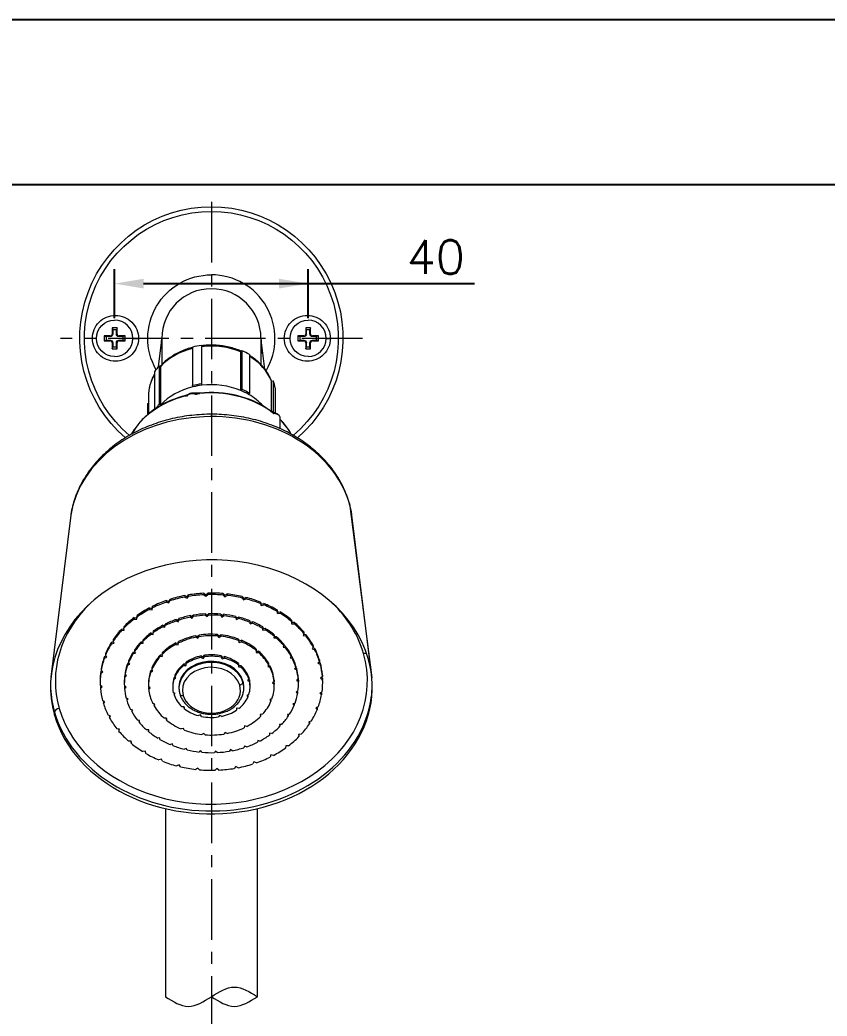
# Model space of a CAD drawing. Header units: millimetres. Extents: x 2029 to 2623, y -1230 to -810.
# Drawn here: x 2168.1 to 2334.9, y -1015.5 to -809.7 of the extents above; entities that cross this region are included whole.
import ezdxf

# ---------------------------------------------------------------- set-up
doc = ezdxf.new("R2010")
doc.units = ezdxf.units.MM
doc.header["$LTSCALE"] = 10
doc.linetypes.add('CENTER', pattern=[2, 1.25, -0.25, 0.25, -0.25])
doc.layers.get('0').update_dxf_attribs({"color": 2})
for name, color, linetype in [('00_COMPONENTS', 7, 'Continuous'), ('5', 2, 'Continuous'), ('CL', 1, 'CENTER'), ('D', 2, 'Continuous')]:
    doc.layers.add(name, color=color, linetype=linetype)
doc.styles.add('GHS', font='romans', dxfattribs={"bigfont": 'ghs'})

msp = doc.modelspace()

# ---------------------------------------------------------------- linework, layer by layer
at = {"color": 4}
msp.add_line((2059.9, -843.65), (2608.9, -843.65), dxfattribs=at)
at = {"lineweight": 5}
for p, q in [((2183.93, -875.47), (2183.08, -875.47)), ((2191.43, -875.47), (2192.61, -875.47)), ((2223.93, -875.47), (2222.74, -875.47)), ((2231.43, -875.47), (2232.27, -875.47)), ((2205.63, -884.9), (2205.71, -885.17)), ((2208.94, -936.67), (2208.94, -936.98)), ((2206.41, -957.41), (2206.11, -957.11))]:
    msp.add_line(p, q, dxfattribs=at)
msp.add_lwpolyline([(2622.9, -1229.65), (2622.9, -809.65), (2028.9, -809.65), (2028.9, -1229.65)], close=True)
msp.add_ellipse((2205.3, -887.28), major_axis=(0.054, -0.497), ratio=0.083188, start_param=3.0123, end_param=3.797698, dxfattribs=at)
for points, knots in [([(2197.41, -875.66), (2197.41, -875.66), (2197.4, -875.68), (2197.39, -875.75), (2197.38, -875.81)], [0, 0, 0, 0, 0.438537, 1, 1, 1, 1]), ([(2217.97, -875.81), (2217.96, -875.75), (2217.95, -875.67), (2217.94, -875.6), (2217.94, -875.58), (2217.93, -875.58)], [0, 0, 0, 0, 0.327212, 0.664909, 1, 1, 1, 1])]:
    msp.add_open_spline(points, degree=3, knots=knots, dxfattribs=at)
at = {"layer": '00_COMPONENTS', "lineweight": 5}
for p, q in [((2186.78, -874.97), (2185.53, -874.97)), ((2185.53, -874.97), (2185.53, -875.97)), ((2185.53, -874.97), (2185.93, -875.1)), ((2186.78, -875.1), (2186.78, -874.97)), ((2188.18, -873.32), (2187.18, -873.32)), ((2187.18, -873.32), (2187.18, -874.57)), ((2187.18, -873.32), (2187.3, -873.73)), ((2187.3, -874.57), (2187.18, -874.57)), ((2188.05, -873.73), (2187.3, -873.73)), ((2187.3, -873.73), (2187.3, -874.57)), ((2188.18, -873.32), (2188.05, -873.73)), ((2188.05, -874.57), (2188.05, -873.73)), ((2188.05, -874.57), (2188.18, -874.57)), ((2188.18, -874.57), (2188.18, -873.32)), ((2189.83, -874.97), (2188.58, -874.97)), ((2188.58, -875.1), (2188.58, -874.97)), ((2189.83, -874.97), (2189.42, -875.1)), ((2189.83, -875.97), (2189.83, -874.97)), ((2225.53, -874.97), (2225.53, -875.97)), ((2226.78, -874.97), (2225.53, -874.97)), ((2225.53, -874.97), (2225.93, -875.1)), ((2226.78, -875.1), (2226.78, -874.97)), ((2227.18, -873.32), (2227.3, -873.73)), ((2228.18, -873.32), (2227.18, -873.32)), ((2227.18, -873.32), (2227.18, -874.57)), ((2227.3, -874.57), (2227.18, -874.57)), ((2227.3, -873.73), (2227.3, -874.57)), ((2228.05, -873.73), (2227.3, -873.73)), ((2228.18, -873.32), (2228.05, -873.73)), ((2228.05, -874.57), (2228.05, -873.73)), ((2228.05, -874.57), (2228.18, -874.57)), ((2228.18, -874.57), (2228.18, -873.32)), ((2229.83, -874.97), (2228.58, -874.97)), ((2228.58, -875.1), (2228.58, -874.97)), ((2229.83, -874.97), (2229.42, -875.1)), ((2229.83, -875.97), (2229.83, -874.97)), ((2185.53, -875.97), (2185.93, -875.85)), ((2185.53, -875.97), (2186.78, -875.97)), ((2185.93, -875.1), (2185.93, -875.85)), ((2186.78, -875.1), (2185.93, -875.1)), ((2185.93, -875.85), (2186.78, -875.85)), ((2186.78, -875.85), (2186.78, -875.97)), ((2187.18, -876.37), (2187.18, -877.62)), ((2187.3, -876.37), (2187.18, -876.37)), ((2187.3, -876.37), (2187.3, -877.22)), ((2188.05, -877.22), (2188.05, -876.37)), ((2188.05, -876.37), (2188.18, -876.37)), ((2188.18, -877.62), (2188.18, -876.37)), ((2189.42, -875.1), (2188.58, -875.1)), ((2188.58, -875.85), (2189.42, -875.85)), ((2188.58, -875.85), (2188.58, -875.97)), ((2188.58, -875.97), (2189.83, -875.97)), ((2189.42, -875.85), (2189.42, -875.1)), ((2189.83, -875.97), (2189.42, -875.85)), ((2197.39, -875.76), (2196.67, -881.38)), ((2197.43, -875.47), (2197.43, -880.87)), ((2205.63, -876.93), (2205.63, -884.9)), ((2205.63, -876.93), (2205.71, -877.2)), ((2217.93, -875.47), (2217.93, -880.85)), ((2218.75, -881.87), (2217.96, -875.75)), ((2225.53, -875.97), (2225.93, -875.85)), ((2225.53, -875.97), (2226.78, -875.97)), ((2225.93, -875.1), (2225.93, -875.85)), ((2226.78, -875.1), (2225.93, -875.1)), ((2225.93, -875.85), (2226.78, -875.85)), ((2226.78, -875.85), (2226.78, -875.97)), ((2227.3, -876.37), (2227.18, -876.37)), ((2227.18, -876.37), (2227.18, -877.62)), ((2227.3, -876.37), (2227.3, -877.22)), ((2228.05, -877.22), (2228.05, -876.37)), ((2228.05, -876.37), (2228.18, -876.37)), ((2228.18, -877.62), (2228.18, -876.37)), ((2229.42, -875.1), (2228.58, -875.1)), ((2228.58, -875.85), (2229.42, -875.85)), ((2228.58, -875.85), (2228.58, -875.97)), ((2228.58, -875.97), (2229.83, -875.97)), ((2229.42, -875.85), (2229.42, -875.1)), ((2229.83, -875.97), (2229.42, -875.85)), ((2187.18, -877.62), (2187.3, -877.22)), ((2187.18, -877.62), (2188.18, -877.62)), ((2187.3, -877.22), (2188.05, -877.22)), ((2188.18, -877.62), (2188.05, -877.22)), ((2203.78, -877.26), (2203.78, -885.24)), ((2205.71, -885.17), (2205.71, -877.2)), ((2213.76, -878.27), (2213.95, -878.04)), ((2213.76, -886.25), (2213.76, -878.27)), ((2213.95, -878.04), (2213.95, -886.02)), ((2215.56, -878.84), (2215.56, -886.81)), ((2227.18, -877.62), (2227.3, -877.22)), ((2227.18, -877.62), (2228.18, -877.62)), ((2227.3, -877.22), (2228.05, -877.22)), ((2228.18, -877.62), (2228.05, -877.22)), ((2196.9, -881.12), (2196.9, -889.09)), ((2196.9, -881.12), (2197.2, -881.27)), ((2195.89, -882.39), (2195.89, -890.16)), ((2197.2, -889.24), (2197.2, -881.27)), ((2203.86, -885.51), (2203.78, -885.24)), ((2220.1, -884.33), (2220.44, -884.27)), ((2220.1, -890.55), (2220.1, -884.33)), ((2220.44, -884.27), (2220.44, -890.72)), ((2194.68, -887.34), (2194.68, -891.09)), ((2213.76, -886.25), (2213.95, -886.02)), ((2215.56, -886.81), (2215.37, -887.05)), ((2220.87, -885.73), (2220.87, -890.88)), ((2194.48, -888.96), (2194.68, -888.92)), ((2194.48, -888.96), (2194.48, -891.25)), ((2196.9, -889.09), (2197.2, -889.24)), ((2221.9, -894.15), (2221.9, -891.83)), ((2236.19, -909.58), (2240.84, -945.61)), ((2178.63, -912), (2174.52, -945.48)), ((2240.6, -943.77), (2236.72, -912)), ((2202.64, -928.88), (2202.93, -928.5)), ((2202.93, -928.5), (2202.93, -928.81)), ((2206.12, -928.15), (2206.54, -928.45)), ((2206.12, -928.15), (2206.12, -928.46)), ((2206.12, -928.46), (2206.54, -928.76)), ((2206.54, -928.45), (2206.91, -928.12)), ((2206.54, -928.76), (2206.91, -928.43)), ((2206.54, -928.76), (2206.54, -928.45)), ((2206.91, -928.12), (2206.91, -928.43)), ((2210.13, -928.22), (2210.48, -928.57)), ((2210.13, -928.22), (2210.13, -928.52)), ((2210.13, -928.52), (2210.48, -928.87)), ((2210.48, -928.57), (2210.92, -928.29)), ((2210.92, -928.29), (2210.92, -928.6)), ((2198.37, -929.67), (2198.89, -929.83)), ((2198.37, -929.67), (2198.37, -929.97)), ((2198.37, -929.97), (2198.89, -930.14)), ((2198.89, -929.83), (2199.1, -929.42)), ((2198.89, -930.14), (2199.1, -929.73)), ((2198.89, -930.14), (2198.89, -929.83)), ((2199.1, -929.42), (2199.1, -929.73)), ((2202.16, -928.64), (2202.64, -928.88)), ((2202.16, -928.64), (2202.16, -928.95)), ((2202.16, -928.95), (2202.64, -929.18)), ((2202.64, -929.18), (2202.93, -928.81)), ((2202.64, -929.18), (2202.64, -928.88)), ((2210.48, -928.87), (2210.48, -928.57)), ((2210.48, -928.87), (2210.92, -928.6)), ((2214.06, -928.83), (2214.33, -929.22)), ((2214.06, -928.83), (2214.06, -929.13)), ((2214.06, -929.13), (2214.33, -929.53)), ((2214.33, -929.22), (2214.82, -929.01)), ((2214.33, -929.53), (2214.33, -929.22)), ((2214.33, -929.53), (2214.82, -929.32)), ((2214.82, -929.01), (2214.82, -929.32)), ((2217.8, -929.97), (2217.98, -930.39)), ((2217.8, -929.97), (2217.8, -930.28)), ((2217.8, -930.28), (2217.98, -930.7)), ((2217.98, -930.39), (2218.51, -930.25)), ((2217.98, -930.7), (2217.98, -930.39)), ((2217.98, -930.7), (2218.51, -930.56)), ((2218.51, -930.25), (2218.51, -930.56)), ((2194.86, -931.19), (2195.41, -931.29)), ((2194.86, -931.19), (2194.86, -931.5)), ((2194.86, -931.5), (2195.41, -931.59)), ((2195.41, -931.29), (2195.52, -930.85)), ((2195.41, -931.59), (2195.52, -931.16)), ((2195.41, -931.59), (2195.41, -931.29)), ((2195.52, -930.85), (2195.52, -931.16)), ((2206.48, -932.4), (2206.48, -932.71)), ((2206.48, -932.4), (2206.79, -932.66)), ((2206.79, -932.66), (2207.06, -932.38)), ((2206.79, -932.97), (2206.79, -932.66)), ((2207.06, -932.38), (2207.06, -932.68)), ((2209.62, -932.45), (2209.86, -932.75)), ((2209.62, -932.45), (2209.62, -932.76)), ((2209.86, -932.75), (2210.19, -932.51)), ((2210.19, -932.51), (2210.19, -932.81)), ((2221.24, -931.61), (2221.31, -932.04)), ((2221.24, -931.61), (2221.24, -931.91)), ((2221.24, -931.91), (2221.31, -932.35)), ((2221.31, -932.04), (2221.87, -931.98)), ((2221.31, -932.35), (2221.31, -932.04)), ((2221.31, -932.35), (2221.87, -932.29)), ((2221.87, -931.98), (2221.87, -932.29)), ((2191.74, -933.18), (2192.3, -933.2)), ((2191.74, -933.18), (2191.74, -933.49)), ((2191.74, -933.49), (2192.3, -933.5)), ((2192.3, -933.2), (2192.32, -932.76)), ((2192.3, -933.5), (2192.32, -933.06)), ((2192.3, -933.5), (2192.3, -933.2)), ((2192.32, -932.76), (2192.32, -933.06)), ((2198.09, -934.88), (2198.14, -934.52)), ((2198.14, -934.52), (2198.14, -934.83)), ((2200.41, -933.58), (2200.81, -933.74)), ((2200.41, -933.58), (2200.41, -933.88)), ((2200.41, -933.88), (2200.81, -934.05)), ((2200.81, -933.74), (2200.94, -933.4)), ((2200.81, -934.05), (2200.94, -933.71)), ((2200.81, -934.05), (2200.81, -933.74)), ((2200.94, -933.4), (2200.94, -933.71)), ((2203.38, -932.78), (2203.74, -932.99)), ((2203.38, -932.78), (2203.38, -933.08)), ((2203.38, -933.08), (2203.74, -933.3)), ((2203.74, -932.99), (2203.94, -932.68)), ((2203.74, -933.3), (2203.94, -932.98)), ((2203.74, -933.3), (2203.74, -932.99)), ((2203.94, -932.68), (2203.94, -932.98)), ((2206.48, -932.71), (2206.79, -932.97)), ((2206.79, -932.97), (2207.06, -932.68)), ((2209.62, -932.76), (2209.86, -933.06)), ((2209.86, -933.06), (2209.86, -932.75)), ((2209.86, -933.06), (2210.19, -932.81)), ((2212.7, -932.93), (2212.87, -933.26)), ((2212.7, -932.93), (2212.7, -933.24)), ((2212.7, -933.24), (2212.87, -933.57)), ((2212.87, -933.26), (2213.25, -933.07)), ((2212.87, -933.57), (2212.87, -933.26)), ((2212.87, -933.57), (2213.25, -933.37)), ((2213.25, -933.07), (2213.25, -933.37)), ((2215.62, -933.83), (2215.72, -934.18)), ((2215.62, -933.83), (2215.62, -934.14)), ((2215.62, -934.14), (2215.72, -934.48)), ((2215.72, -934.18), (2216.13, -934.03)), ((2215.72, -934.48), (2215.72, -934.18)), ((2215.72, -934.48), (2216.13, -934.34)), ((2216.13, -934.03), (2216.13, -934.34)), ((2224.26, -933.99), (2224.24, -934.44)), ((2224.24, -934.44), (2224.8, -934.45)), ((2224.25, -934.13), (2224.8, -934.15)), ((2224.26, -933.69), (2224.26, -933.99)), ((2224.8, -934.15), (2224.8, -934.45)), ((2189.1, -935.57), (2189.6, -935.51)), ((2189.1, -935.57), (2189.1, -935.87)), ((2189.1, -935.87), (2189.65, -935.81)), ((2189.58, -935.07), (2189.58, -935.37)), ((2189.65, -935.81), (2189.58, -935.37)), ((2195.22, -936.32), (2195.64, -936.37)), ((2195.22, -936.32), (2195.22, -936.63)), ((2195.22, -936.63), (2195.66, -936.68)), ((2195.64, -936.01), (2195.64, -936.32)), ((2195.66, -936.68), (2195.64, -936.32)), ((2197.66, -934.77), (2198.09, -934.88)), ((2197.66, -934.77), (2197.66, -935.08)), ((2197.66, -935.08), (2198.09, -935.18)), ((2198.09, -935.18), (2198.14, -934.83)), ((2198.09, -935.18), (2198.09, -934.88)), ((2208.94, -936.67), (2209.24, -936.98)), ((2209.24, -936.98), (2209.63, -936.74)), ((2209.63, -936.74), (2209.63, -937.05)), ((2218.31, -935.11), (2218.33, -935.47)), ((2218.31, -935.11), (2218.31, -935.42)), ((2218.31, -935.42), (2218.33, -935.77)), ((2218.33, -935.47), (2218.76, -935.38)), ((2218.33, -935.77), (2218.33, -935.47)), ((2218.33, -935.77), (2218.76, -935.69)), ((2218.76, -935.38), (2218.76, -935.69)), ((2220.67, -936.74), (2220.67, -937.05)), ((2226.77, -936.46), (2226.65, -936.89)), ((2226.73, -936.6), (2227.2, -936.68)), ((2226.77, -936.15), (2226.77, -936.46)), ((2227.2, -936.68), (2227.2, -936.98)), ((2187.03, -938.28), (2187.45, -938.17)), ((2187.03, -938.28), (2187.03, -938.58)), ((2187.03, -938.58), (2187.56, -938.45)), ((2187.39, -937.72), (2187.39, -938.03)), ((2187.56, -938.45), (2187.39, -938.03)), ((2193.15, -938.19), (2193.51, -938.17)), ((2193.15, -938.19), (2193.15, -938.49)), ((2193.15, -938.49), (2193.6, -938.48)), ((2193.5, -937.82), (2193.5, -938.13)), ((2193.6, -938.48), (2193.5, -938.13)), ((2200.33, -938.42), (2200.81, -938.5)), ((2200.33, -938.42), (2200.33, -938.73)), ((2200.33, -938.73), (2200.81, -938.81)), ((2200.81, -938.5), (2200.91, -938.12)), ((2200.81, -938.81), (2200.91, -938.43)), ((2200.81, -938.81), (2200.81, -938.5)), ((2200.91, -938.12), (2200.91, -938.43)), ((2204.44, -936.95), (2204.86, -937.15)), ((2204.44, -936.95), (2204.44, -937.25)), ((2204.44, -937.25), (2204.86, -937.46)), ((2204.86, -937.15), (2205.11, -936.82)), ((2204.86, -937.46), (2205.11, -937.13)), ((2204.86, -937.46), (2204.86, -937.15)), ((2205.11, -936.82), (2205.11, -937.13)), ((2208.94, -936.98), (2209.24, -937.28)), ((2209.24, -937.28), (2209.24, -936.98)), ((2209.24, -937.28), (2209.63, -937.05)), ((2213.29, -937.63), (2213.44, -938)), ((2213.29, -937.63), (2213.29, -937.94)), ((2213.29, -937.94), (2213.44, -938.3)), ((2213.44, -938), (2213.91, -937.88)), ((2213.44, -938.3), (2213.44, -938)), ((2213.44, -938.3), (2213.91, -938.19)), ((2213.91, -937.88), (2213.91, -938.19)), ((2220.67, -937.05), (2220.61, -937.4)), ((2220.61, -937.4), (2221.06, -937.38)), ((2220.66, -937.09), (2221.06, -937.08)), ((2221.06, -937.08), (2221.06, -937.38)), ((2222.63, -938.68), (2222.63, -938.98)), ((2226.65, -936.89), (2227.2, -936.98)), ((2185.81, -940.63), (2185.81, -940.94)), ((2191.53, -940.3), (2191.81, -940.25)), ((2191.53, -940.3), (2191.53, -940.61)), ((2191.53, -940.61), (2191.97, -940.54)), ((2191.79, -939.9), (2191.79, -940.21)), ((2191.97, -940.54), (2191.79, -940.21)), ((2197.1, -940.91), (2197.54, -940.87)), ((2197.52, -940.48), (2197.52, -940.78)), ((2197.59, -941.17), (2197.52, -940.78)), ((2216.96, -940.01), (2216.94, -940.4)), ((2216.94, -940.4), (2217.43, -940.41)), ((2216.96, -939.7), (2216.96, -940.01)), ((2216.96, -940.09), (2217.43, -940.1)), ((2217.43, -940.1), (2217.43, -940.41)), ((2222.63, -938.98), (2222.5, -939.32)), ((2222.5, -939.32), (2222.95, -939.36)), ((2222.62, -939.02), (2222.95, -939.05)), ((2222.95, -939.05), (2222.95, -939.36)), ((2224.15, -940.85), (2224.15, -941.15)), ((2228.71, -939.23), (2228.5, -939.64)), ((2228.5, -939.64), (2229.02, -939.81)), ((2228.63, -939.38), (2229.02, -939.5)), ((2228.71, -938.92), (2228.71, -939.23)), ((2229.02, -939.5), (2229.02, -939.81)), ((2185.58, -941.23), (2185.92, -941.09)), ((2185.58, -941.23), (2185.58, -941.54)), ((2185.58, -941.54), (2186.08, -941.33)), ((2186.08, -941.33), (2185.81, -940.94)), ((2190.39, -942.61), (2190.61, -942.54)), ((2190.39, -942.61), (2190.39, -942.92)), ((2190.39, -942.92), (2190.81, -942.79)), ((2190.56, -942.18), (2190.56, -942.49)), ((2190.81, -942.79), (2190.56, -942.49)), ((2197.1, -940.91), (2197.1, -941.22)), ((2197.1, -941.22), (2197.59, -941.17)), ((2201.99, -942.75), (2202.47, -942.77)), ((2201.99, -942.75), (2201.99, -943.06)), ((2202.47, -942.77), (2202.49, -942.39)), ((2202.47, -943.07), (2202.49, -942.69)), ((2202.47, -943.07), (2202.47, -942.77)), ((2202.49, -942.39), (2202.49, -942.69)), ((2205.56, -941.1), (2205.97, -941.31)), ((2205.56, -941.1), (2205.56, -941.41)), ((2205.56, -941.41), (2205.97, -941.61)), ((2205.97, -941.31), (2206.23, -940.98)), ((2205.97, -941.61), (2206.23, -941.29)), ((2205.97, -941.61), (2205.97, -941.31)), ((2206.23, -940.98), (2206.23, -941.29)), ((2209.7, -941.08), (2209.93, -941.42)), ((2209.7, -941.08), (2209.7, -941.39)), ((2209.7, -941.39), (2209.93, -941.73)), ((2209.93, -941.42), (2210.36, -941.24)), ((2209.93, -941.73), (2209.93, -941.42)), ((2209.93, -941.73), (2210.36, -941.55)), ((2210.36, -941.24), (2210.36, -941.55)), ((2213.3, -942.7), (2213.3, -943.01)), ((2219.51, -942.95), (2219.33, -943.31)), ((2219.51, -942.65), (2219.51, -942.95)), ((2224.15, -941.15), (2223.94, -941.47)), ((2223.94, -941.47), (2224.37, -941.57)), ((2224.11, -941.2), (2224.37, -941.26)), ((2224.37, -941.26), (2224.37, -941.57)), ((2230, -942.23), (2229.71, -942.6)), ((2229.71, -942.6), (2230.18, -942.84)), ((2229.88, -942.38), (2230.18, -942.53)), ((2230, -941.92), (2230, -942.23)), ((2230.18, -942.53), (2230.18, -942.84)), ((2184.81, -944.34), (2185.06, -944.18)), ((2184.81, -944.34), (2184.81, -944.64)), ((2184.81, -944.64), (2185.25, -944.37)), ((2184.91, -943.71), (2184.91, -944.02)), ((2185.25, -944.37), (2184.91, -944.02)), ((2189.78, -945.04), (2189.93, -944.97)), ((2189.85, -944.6), (2189.85, -944.9)), ((2190.16, -945.16), (2189.85, -944.9)), ((2195.15, -944.13), (2195.43, -944.01)), ((2195.15, -944.13), (2195.15, -944.43)), ((2195.15, -944.43), (2195.59, -944.25)), ((2195.36, -943.61), (2195.36, -943.91)), ((2195.59, -944.25), (2195.36, -943.91)), ((2201.99, -943.06), (2202.47, -943.07)), ((2213.3, -943.01), (2213.28, -943.39)), ((2213.28, -943.39), (2213.77, -943.4)), ((2213.3, -943.08), (2213.77, -943.1)), ((2213.77, -943.1), (2213.77, -943.4)), ((2219.33, -943.31), (2219.78, -943.46)), ((2219.47, -943.05), (2219.78, -943.15)), ((2219.78, -943.15), (2219.78, -943.46)), ((2225.16, -943.5), (2224.88, -943.78)), ((2224.88, -943.78), (2225.28, -943.94)), ((2225.1, -943.56), (2225.28, -943.63)), ((2225.16, -943.19), (2225.16, -943.5)), ((2225.28, -943.63), (2225.28, -943.94)), ((2184.68, -946.27), (2184.68, -946.58)), ((2189.68, -946.58), (2189.68, -946.89)), ((2189.78, -945.04), (2189.78, -945.35)), ((2189.78, -945.35), (2190.16, -945.16)), ((2194.68, -946.89), (2194.68, -947.19)), ((2199.94, -945.6), (2200.2, -945.48)), ((2199.94, -945.6), (2199.94, -945.9)), ((2199.94, -945.9), (2200.36, -945.72)), ((2200.14, -945.08), (2200.14, -945.39)), ((2200.36, -945.72), (2200.14, -945.39)), ((2214.21, -946.32), (2214.21, -946.53)), ((2215.39, -945.83), (2215.13, -946.15)), ((2215.13, -946.15), (2215.54, -946.36)), ((2215.31, -945.93), (2215.54, -946.05)), ((2215.39, -945.52), (2215.39, -945.83)), ((2215.54, -946.05), (2215.54, -946.36)), ((2220.64, -946.41), (2220.31, -946.69)), ((2220.31, -946.69), (2220.67, -946.95)), ((2220.5, -946.52), (2220.67, -946.64)), ((2220.64, -946.1), (2220.64, -946.41)), ((2220.67, -946.64), (2220.67, -946.95)), ((2220.68, -947.19), (2220.68, -946.89)), ((2225.64, -945.95), (2225.3, -946.19)), ((2225.3, -946.19), (2225.66, -946.4)), ((2225.54, -946.02), (2225.66, -946.09)), ((2225.64, -945.64), (2225.64, -945.95)), ((2225.66, -946.09), (2225.66, -946.4)), ((2225.68, -946.89), (2225.68, -946.58)), ((2230.62, -945.35), (2230.25, -945.68)), ((2230.25, -945.68), (2230.66, -945.98)), ((2230.44, -945.51), (2230.66, -945.67)), ((2230.62, -945.05), (2230.62, -945.35)), ((2230.66, -945.67), (2230.66, -945.98)), ((2230.68, -946.58), (2230.68, -946.27)), ((2185.1, -947.48), (2184.69, -947.18)), ((2184.73, -947.5), (2184.91, -947.34)), ((2184.73, -947.81), (2185.1, -947.48)), ((2184.73, -947.5), (2184.73, -947.81)), ((2190.05, -947.59), (2189.69, -947.38)), ((2189.72, -947.52), (2189.81, -947.45)), ((2189.72, -947.52), (2189.72, -947.83)), ((2189.72, -947.83), (2190.05, -947.59)), ((2195.04, -947.7), (2194.68, -947.44)), ((2194.71, -947.68), (2194.85, -947.56)), ((2194.71, -947.68), (2194.71, -947.98)), ((2194.71, -947.98), (2195.04, -947.7)), ((2199.68, -947.19), (2199.68, -947.5)), ((2200.22, -948.85), (2199.81, -948.64)), ((2199.96, -948.87), (2200.04, -948.76)), ((2199.96, -949.17), (2200.22, -948.85)), ((2199.96, -948.87), (2199.96, -949.17)), ((2200.98, -947.5), (2200.98, -947.71)), ((2214.38, -947.71), (2214.38, -947.5)), ((2215.42, -949.1), (2214.99, -949.28)), ((2215.68, -947.5), (2215.68, -947.19)), ((2225.57, -948.42), (2225.19, -948.61)), ((2225.19, -948.61), (2225.5, -948.87)), ((2225.42, -948.5), (2225.5, -948.57)), ((2225.5, -948.57), (2225.5, -948.87)), ((2230.54, -948.52), (2230.1, -948.79)), ((2230.1, -948.79), (2230.45, -949.14)), ((2230.29, -948.68), (2230.45, -948.83)), ((2230.45, -948.83), (2230.45, -949.14)), ((2185.64, -950.56), (2185.17, -950.32)), ((2185.35, -950.63), (2185.47, -950.47)), ((2185.35, -950.93), (2185.64, -950.56)), ((2185.35, -950.63), (2185.35, -950.93)), ((2190.47, -950), (2190.07, -949.84)), ((2190.19, -949.97), (2190.25, -949.91)), ((2190.19, -949.97), (2190.19, -950.28)), ((2190.19, -950.28), (2190.47, -950)), ((2196.02, -951.08), (2195.57, -950.93)), ((2195.84, -951.13), (2195.89, -951.04)), ((2195.84, -951.44), (2196.02, -951.08)), ((2195.84, -951.13), (2195.84, -951.44)), ((2214.99, -949.28), (2215.21, -949.62)), ((2215.15, -949.21), (2215.21, -949.31)), ((2215.21, -949.31), (2215.21, -949.62)), ((2220.2, -949.95), (2219.77, -950.13)), ((2219.77, -950.13), (2219.99, -950.48)), ((2219.93, -950.07), (2219.99, -950.17)), ((2219.99, -950.17), (2219.99, -950.48)), ((2224.96, -950.85), (2224.54, -950.99)), ((2224.54, -950.99), (2224.79, -951.29)), ((2224.75, -950.92), (2224.79, -950.98)), ((2224.79, -950.98), (2224.79, -951.29)), ((2175.26, -953.36), (2175.26, -952.74)), ((2191.41, -952.31), (2190.98, -952.21)), ((2191.21, -952.32), (2191.24, -952.27)), ((2191.21, -952.62), (2191.41, -952.31)), ((2191.21, -952.32), (2191.21, -952.62)), ((2202.07, -951.61), (2201.59, -951.6)), ((2202.05, -951.69), (2202.06, -951.61)), ((2202.05, -951.99), (2202.07, -951.61)), ((2202.05, -951.69), (2202.05, -951.99)), ((2212.88, -951.93), (2212.86, -952.31)), ((2213.37, -951.94), (2212.88, -951.93)), ((2218.25, -953.17), (2217.76, -953.22)), ((2217.76, -953.22), (2217.83, -953.6)), ((2217.82, -953.22), (2217.83, -953.3)), ((2223.83, -953.16), (2223.39, -953.24)), ((2223.39, -953.24), (2223.56, -953.57)), ((2223.54, -953.21), (2223.56, -953.26)), ((2229.77, -951.63), (2229.27, -951.83)), ((2229.27, -951.83), (2229.54, -952.22)), ((2229.44, -951.77), (2229.54, -951.92)), ((2229.54, -951.92), (2229.54, -952.22)), ((2186.85, -953.52), (2186.33, -953.35)), ((2186.64, -953.62), (2186.72, -953.48)), ((2186.64, -953.93), (2186.85, -953.52)), ((2186.64, -953.62), (2186.64, -953.93)), ((2192.85, -954.45), (2192.41, -954.41)), ((2192.72, -954.49), (2192.73, -954.44)), ((2192.72, -954.79), (2192.85, -954.45)), ((2192.72, -954.49), (2192.72, -954.79)), ((2198.41, -953.99), (2197.92, -953.98)), ((2198.39, -954.38), (2198.41, -953.99)), ((2198.39, -954.07), (2198.39, -953.99)), ((2198.39, -954.07), (2198.39, -954.38)), ((2205.42, -953.27), (2205, -953.45)), ((2205.65, -953.61), (2205.42, -953.27)), ((2209.38, -953.39), (2209.12, -953.71)), ((2209.79, -953.59), (2209.38, -953.39)), ((2217.83, -953.3), (2217.83, -953.6)), ((2222.2, -955.28), (2221.75, -955.3)), ((2221.75, -955.3), (2221.85, -955.64)), ((2221.84, -955.29), (2221.85, -955.34)), ((2223.56, -953.26), (2223.56, -953.57)), ((2228.33, -954.58), (2227.79, -954.71)), ((2227.79, -954.71), (2227.96, -955.14)), ((2227.9, -954.69), (2227.96, -954.83)), ((2227.96, -954.83), (2227.96, -955.14)), ((2188.7, -956.27), (2188.15, -956.18)), ((2188.58, -956.4), (2188.62, -956.26)), ((2188.58, -956.7), (2188.7, -956.27)), ((2188.58, -956.4), (2188.58, -956.7)), ((2194.74, -956.37), (2194.29, -956.39)), ((2194.68, -956.72), (2194.74, -956.37)), ((2194.68, -956.42), (2194.69, -956.37)), ((2194.68, -956.42), (2194.68, -956.72)), ((2201.91, -956.09), (2201.44, -956.2)), ((2202.06, -956.45), (2201.91, -956.09)), ((2206.11, -957.11), (2205.72, -957.34)), ((2210.5, -956.93), (2210.24, -957.26)), ((2210.91, -957.14), (2210.5, -956.93)), ((2214.54, -955.58), (2214.44, -955.96)), ((2215.02, -955.66), (2214.54, -955.58)), ((2220.13, -957.15), (2219.69, -957.1)), ((2219.69, -957.1), (2219.71, -957.45)), ((2219.71, -957.1), (2219.71, -957.15)), ((2219.71, -957.15), (2219.71, -957.45)), ((2221.85, -955.34), (2221.85, -955.64)), ((2226.25, -957.29), (2225.7, -957.35)), ((2225.7, -957.35), (2225.77, -957.79)), ((2225.75, -957.34), (2225.77, -957.48)), ((2191.12, -958.72), (2190.56, -958.71)), ((2191.09, -959.17), (2191.12, -958.72)), ((2191.09, -958.86), (2191.1, -958.72)), ((2191.09, -958.86), (2191.09, -959.17)), ((2197.02, -958), (2196.59, -958.08)), ((2197.04, -958.36), (2197.02, -958)), ((2199.63, -959.29), (2199.22, -959.43)), ((2199.73, -959.64), (2199.63, -959.29)), ((2217.26, -958.59), (2217.21, -958.94)), ((2217.69, -958.7), (2217.26, -958.59)), ((2225.77, -957.48), (2225.77, -957.79)), ((2194.04, -960.81), (2193.48, -960.87)), ((2194.11, -961.25), (2194.04, -960.81)), ((2202.48, -960.21), (2202.1, -960.4)), ((2202.65, -960.54), (2202.48, -960.21)), ((2205.49, -960.72), (2205.16, -960.96)), ((2205.73, -961.02), (2205.49, -960.72)), ((2208.56, -960.81), (2208.29, -961.09)), ((2208.87, -961.07), (2208.56, -960.81)), ((2211.61, -960.47), (2211.41, -960.79)), ((2211.97, -960.69), (2211.61, -960.47)), ((2214.54, -959.73), (2214.41, -960.07)), ((2214.94, -959.89), (2214.54, -959.73)), ((2223.06, -959.66), (2223.03, -960.1)), ((2223.62, -959.67), (2223.06, -959.66)), ((2197.37, -962.46), (2196.84, -962.6)), ((2197.55, -962.89), (2197.37, -962.46)), ((2216.46, -963.02), (2216.25, -963.43)), ((2216.98, -963.19), (2216.46, -963.02)), ((2219.95, -961.57), (2219.83, -962)), ((2220.49, -961.66), (2219.95, -961.57)), ((2201.02, -963.64), (2200.53, -963.84)), ((2201.29, -964.03), (2201.02, -963.64)), ((2204.88, -964.29), (2204.43, -964.56)), ((2205.22, -964.64), (2204.88, -964.29)), ((2208.81, -964.4), (2208.44, -964.73)), ((2209.23, -964.7), (2208.81, -964.4)), ((2212.71, -963.98), (2212.42, -964.35)), ((2213.19, -964.21), (2212.71, -963.98)), ((2198.18, -972.66), (2198.18, -1011.54)), ((2217.18, -1011.54), (2217.18, -972.66))]:
    msp.add_line(p, q, dxfattribs=at)
at = {"layer": '00_COMPONENTS', "lineweight": 5, "extrusion": (0, 0, -1)}
for centre, radius, start, end in [((-2207.68, -875.47), 27.2, 310.8206, 90), ((-2207.68, -875.47), 26.24, 310.1034, 90), ((-2207.68, -875.47), 27.2, 90, 229.1484), ((-2207.68, -875.47), 26.24, 90, 229.8797), ((-2207.68, -875.47), 13.14, 330.6094, 90), ((-2187.68, -875.47), 3.75, 270, 90), ((-2227.68, -875.47), 3.75, 270, 90), ((-2186.78, -874.57), 0.523, 180, 270), ((-2188.58, -874.57), 0.523, 270, 0), ((-2226.78, -874.57), 0.523, 180, 270), ((-2228.58, -874.57), 0.523, 270, 0), ((-2186.78, -876.37), 0.523, 90, 180), ((-2188.58, -876.37), 0.523, 0, 90), ((-2226.78, -876.37), 0.523, 90, 180), ((-2228.58, -876.37), 0.523, 0, 90)]:
    msp.add_arc(centre, radius, start, end, dxfattribs=at)
at = {"layer": '00_COMPONENTS', "lineweight": 5}
for centre, radius, start, end in [((2207.68, -875.47), 13.14, 329.4366, 90), ((2207.68, -875.47), 10.25, 90, 179.9978), ((2207.68, -875.47), 10.25, 0.0022, 90), ((2187.68, -875.47), 3.75, 270, 90), ((2227.68, -875.47), 3.75, 270, 90), ((2186.78, -874.57), 0.4, 270, 0), ((2188.58, -874.57), 0.4, 180, 270), ((2226.78, -874.57), 0.4, 270, 0), ((2228.58, -874.57), 0.4, 180, 270), ((2186.78, -876.37), 0.4, 0, 90), ((2188.58, -876.37), 0.4, 90, 180), ((2226.78, -876.37), 0.4, 0, 90), ((2228.58, -876.37), 0.4, 90, 180)]:
    msp.add_arc(centre, radius, start, end, dxfattribs=at)
for centre, major_axis, ratio, start_param, end_param in [((2207.68, -887.34), (-13.35, 0), 0.789627, 4.866024, 5.008466), ((2207.68, -887.34), (-13, 0), 0.789627, 4.224989, 4.864103), ((2207.68, -887.34), (-13, 0), 0.789627, 5.016698, 5.649501), ((2207.68, -887.34), (-13.35, 0), 0.789627, 4.080625, 4.223068), ((2207.68, -887.34), (-13.35, 0), 0.789627, 5.651422, 5.793864), ((2207.68, -887.34), (-13, 0), 0.789627, 3.439591, 4.060769), ((2207.68, -887.34), (-13, 0), 0.789627, 5.847114, 6.283179), ((2207.68, -895.32), (-13.35, 0), 0.789627, 4.866024, 5.008466), ((2207.68, -895.32), (-13, 0), 0.789627, 4.864103, 5.010387), ((2207.68, -895.32), (-13, 0), 0.789627, 4.224989, 4.864103), ((2207.68, -887.34), (-13.35, 0), 0.789627, 3.295227, 3.43767), ((2207.68, -900.75), (17.85, 0), 0.789627, 1.884512, 2.451765), ((2207.68, -895.32), (-13, 0), 0.789627, 5.010387, 5.649501), ((2202.28, -887.83), (0.124, -0.484), 0.18935, 2.992704, 3.778102), ((2207.68, -900.97), (18, 0), 0.789627, 0.837315, 1.706792), ((2207.68, -900.75), (17.85, 0), 0.789627, 0.837315, 1.706792), ((2207.68, -895.32), (-13, 0), 0.789627, 4.078705, 4.224989), ((2207.68, -895.32), (-13.35, 0), 0.789627, 4.080625, 4.223068), ((2207.68, -895.32), (-13, 0), 0.789627, 3.751249, 4.078705), ((2207.68, -900.97), (18, 0), 0.789627, 1.884512, 2.726737), ((2207.68, -895.32), (-13.35, 0), 0.789627, 5.651422, 5.751067), ((2207.68, -895.32), (-13, 0), 0.789627, 5.649501, 5.67354), ((2207.68, -914.73), (29.25, 0), 0.789627, 0.224856, 3.023328), ((2219.39, -890.7), (-0.29, -0.407), 0.410772, 2.618079, 3.403478), ((2207.68, -900.97), (18, 0), 0.789627, 0.430229, 0.659595), ((2207.68, -900.97), (18, 0), 0.789627, 0.419103, 0.430229), ((2233.28, -910.27), (-2.88, -0.83), 0.59814, 3.061449, 3.141105), ((2207.68, -914.73), (29.25, 0), 0.789627, 0.124079, 0.224856), ((2207.68, -914.73), (29.25, 0), 0.789627, 0.118238, 0.124079), ((2207.68, -947.5), (33.25, 0), 0.789627, 0.224856, 3.366449), ((2207.68, -946.27), (-23, 0), 0.789627, 4.779955, 4.920001), ((2207.68, -946.58), (23, 0), 0.789627, 1.638363, 1.778409), ((2207.68, -946.27), (-23, 0), 0.789627, 4.605423, 4.745468), ((2207.68, -946.58), (23, 0), 0.789627, 1.46383, 1.603876), ((2207.68, -946.27), (-23, 0), 0.789627, 4.43089, 4.570936), ((2207.68, -946.27), (-32.25, 0), 0.789627, 5.602477, 6.508041), ((2207.68, -946.27), (-23, 0), 0.789627, 5.129021, 5.269067), ((2207.68, -946.58), (23, 0), 0.789627, 1.987429, 2.127475), ((2207.68, -946.27), (-23, 0), 0.789627, 4.954488, 5.094534), ((2207.68, -946.58), (23, 0), 0.789627, 1.812896, 1.952942), ((2207.68, -946.58), (23, 0), 0.789627, 1.289297, 1.429343), ((2207.68, -946.27), (-23, 0), 0.789627, 4.256357, 4.396403), ((2207.68, -946.58), (23, 0), 0.789627, 1.114764, 1.25481), ((2207.68, -946.27), (-23, 0), 0.789627, 4.081824, 4.22187), ((2207.68, -946.58), (23, 0), 0.789627, 0.940231, 1.080277), ((2207.68, -946.27), (-32.25, 0), 0.789627, 3.366449, 3.822323), ((2207.68, -946.27), (-23, 0), 0.789627, 5.303554, 5.4436), ((2207.68, -946.58), (23, 0), 0.789627, 2.161962, 2.302007), ((2207.68, -946.58), (-18, 0), 0.789627, 4.778622, 4.921335), ((2207.68, -946.58), (-18, 0), 0.789627, 4.604089, 4.746802), ((2207.68, -946.89), (18, 0), 0.789627, 1.462496, 1.60521), ((2207.68, -946.58), (-18, 0), 0.789627, 4.429556, 4.572269), ((2207.68, -946.27), (-23, 0), 0.789627, 3.907291, 4.047337), ((2207.68, -946.58), (23, 0), 0.789627, 0.765698, 0.905744), ((2207.68, -946.27), (-23, 0), 0.789627, 5.478087, 5.618133), ((2207.68, -946.58), (23, 0), 0.789627, 2.336494, 2.47654), ((2207.68, -946.58), (-18, 0), 0.789627, 5.127688, 5.270401), ((2207.68, -946.89), (18, 0), 0.789627, 1.986095, 2.128808), ((2207.68, -946.58), (-18, 0), 0.789627, 4.953155, 5.095868), ((2207.68, -946.89), (18, 0), 0.789627, 1.811562, 1.954275), ((2207.68, -946.89), (18, 0), 0.789627, 1.637029, 1.779742), ((2207.68, -946.89), (18, 0), 0.789627, 1.287963, 1.430677), ((2207.68, -946.58), (-18, 0), 0.789627, 4.255023, 4.397736), ((2207.68, -946.89), (18, 0), 0.789627, 1.11343, 1.256144), ((2207.68, -946.58), (-18, 0), 0.789627, 4.08049, 4.223203), ((2207.68, -946.89), (18, 0), 0.789627, 0.938897, 1.081611), ((2207.68, -946.27), (-23, 0), 0.789627, 3.732758, 3.872804), ((2207.68, -946.58), (23, 0), 0.789627, 0.591165, 0.731211), ((2207.68, -946.27), (-23, 0), 0.789627, 5.65262, 5.792666), ((2207.68, -946.58), (23, 0), 0.789627, 2.511027, 2.651073), ((2207.68, -946.58), (-18, 0), 0.789627, 5.476753, 5.619467), ((2207.68, -946.89), (18, 0), 0.789627, 2.335161, 2.477874), ((2207.68, -946.58), (-18, 0), 0.789627, 5.30222, 5.444934), ((2207.68, -946.89), (18, 0), 0.789627, 2.160628, 2.303341), ((2207.68, -946.89), (-13, 0), 0.789627, 4.614752, 4.910672), ((2207.68, -946.89), (-13, 0), 0.789627, 4.265686, 4.561606), ((2207.68, -946.58), (-18, 0), 0.789627, 3.905957, 4.048671), ((2207.68, -946.89), (18, 0), 0.789627, 0.764364, 0.907078), ((2207.68, -946.27), (-23, 0), 0.789627, 3.558225, 3.698271), ((2207.68, -946.27), (-23, 0), 0.789627, 5.827153, 5.967199), ((2207.68, -946.58), (23, 0), 0.789627, 2.68556, 2.825606), ((2207.68, -946.58), (-18, 0), 0.789627, 5.651286, 5.794), ((2207.68, -946.89), (18, 0), 0.789627, 2.509694, 2.652407), ((2207.68, -946.89), (-13, 0), 0.789627, 5.312884, 5.608803), ((2207.68, -947.19), (13, 0), 0.789627, 2.171291, 2.467211), ((2207.68, -946.89), (-13, 0), 0.789627, 4.963818, 5.259738), ((2207.68, -947.19), (13, 0), 0.789627, 1.822225, 2.118145), ((2207.68, -947.19), (13, 0), 0.789627, 1.47316, 1.769079), ((2207.68, -947.19), (13, 0), 0.789627, 1.124094, 1.420013), ((2207.68, -946.89), (-13, 0), 0.789627, 3.91662, 4.21254), ((2207.68, -947.19), (13, 0), 0.789627, 0.775028, 1.070947), ((2207.68, -946.58), (-18, 0), 0.789627, 3.731424, 3.874138), ((2207.68, -946.89), (18, 0), 0.789627, 0.589831, 0.732545), ((2207.68, -946.58), (23, 0), 0.789627, 0.416632, 0.556678), ((2207.68, -946.27), (-32.25, 0), 0.789627, 0.224856, 3.366449), ((2207.68, -946.58), (-18, 0), 0.789627, 5.825819, 5.968533), ((2207.68, -946.89), (18, 0), 0.789627, 2.684227, 2.82694), ((2207.68, -947.19), (-8, 0), 0.789627, 4.456491, 4.894399), ((2207.68, -946.89), (-13, 0), 0.789627, 3.567555, 3.863474), ((2207.68, -947.19), (13, 0), 0.789627, 0.425962, 0.721882), ((2207.68, -946.58), (-18, 0), 0.789627, 3.556891, 3.699605), ((2207.68, -946.89), (18, 0), 0.789627, 0.415299, 0.558012), ((2207.68, -946.27), (-23, 0), 0.789627, 3.383692, 3.523738), ((2207.68, -946.58), (23, 0), 0.789627, 0.242099, 0.382145), ((2239.11, -941.21), (0.961, 0.278), 0.59814, 0.661851, 1.399242), ((2207.68, -947.5), (33.25, 0), 0.789627, 3.366449, 6.508041), ((2207.68, -946.27), (-23, 0), 0.789627, 6.001686, 6.141732), ((2207.68, -946.58), (23, 0), 0.789627, 2.860093, 3.000139), ((2207.68, -946.58), (-18, 0), 0.789627, 6.000352, 6.143066), ((2207.68, -946.89), (18, 0), 0.789627, 2.858759, 3.001473), ((2207.68, -946.89), (-13, 0), 0.789627, 5.66195, 5.957869), ((2207.68, -947.19), (13, 0), 0.789627, 2.520357, 2.816277), ((2207.68, -947.19), (-8, 0), 0.789627, 5.503689, 5.941597), ((2207.68, -947.5), (6.7, 0), 0.789627, 0.224856, 3.141579), ((2207.68, -947.71), (-6.7, 0), 0.789627, 3.366449, 6.261426), ((2207.68, -947.19), (-8, 0), 0.789627, 4.98009, 5.417998), ((2207.68, -947.5), (8, 0), 0.789627, 1.838498, 2.276406), ((2207.68, -947.5), (8, 0), 0.789627, 1.314899, 1.752807), ((2207.68, -947.19), (-8, 0), 0.789627, 3.932893, 4.370801), ((2207.68, -947.5), (8, 0), 0.789627, 0.7913, 1.229208), ((2207.68, -946.58), (-18, 0), 0.789627, 3.382358, 3.525072), ((2207.68, -946.89), (18, 0), 0.789627, 0.240766, 0.383479), ((2207.68, -946.27), (-23, 0), 0.789627, 3.209159, 3.349205), ((2207.68, -946.58), (23, 0), 0.789627, 0.067566, 0.207612), ((2207.68, -946.58), (23, 0), 0.789627, 3.034626, 3.174672), ((2207.68, -946.27), (-23, 0), 0.789627, 6.176219, 6.283183), ((2207.68, -947.19), (13, 0), 0.789627, 2.869423, 3.165342), ((2207.68, -946.89), (-13, 0), 0.789627, 6.011016, 6.283183), ((2207.68, -947.5), (8, 0), 0.789627, 2.362096, 2.800004), ((2207.68, -948.2), (-6, 0), 0.789627, 3.366449, 6.508041), ((2207.68, -947.19), (-8, 0), 0.789627, 3.409294, 3.847202), ((2207.68, -947.5), (8, 0), 0.789627, 0.267701, 0.705609), ((2207.68, -946.89), (-13, 0), 0.789627, 3.218489, 3.514408), ((2207.68, -947.19), (13, 0), 0.789627, 0.076896, 0.372816), ((2207.68, -946.58), (-18, 0), 0.789627, 3.207825, 3.350539), ((2207.68, -946.89), (18, 0), 0.789627, 0.066233, 0.208946), ((2207.68, -946.89), (18, 0), 0.789627, 3.033292, 3.176006), ((2207.68, -946.58), (-18, 0), 0.789627, 6.174885, 6.283185), ((2207.68, -947.5), (8, 0), 0.789627, 2.885695, 3.323603), ((2207.68, -947.19), (-8, 0), 0.789627, 6.027288, 6.283184), ((2213.43, -946.67), (0.768, 0.223), 0.59814, 4.661043, 6.111631), ((2207.68, -947.5), (6.7, 0), 0.789627, 6.283172, 6.508041), ((2207.68, -947.71), (-6.7, 0), 0.789627, 3.141579, 3.366449), ((2207.68, -947.5), (8, 0), 0.789627, 6.027288, 6.465196), ((2207.68, -947.19), (-8, 0), 0.789627, 3.141591, 3.323603), ((2207.68, -947.19), (13, 0), 0.789627, 6.011016, 6.306935), ((2207.68, -946.89), (-13, 0), 0.789627, 3.14159, 3.165342), ((2207.68, -946.89), (18, 0), 0.789627, 6.174885, 6.317599), ((2207.68, -946.58), (-18, 0), 0.789627, 3.141592, 3.176006), ((2207.68, -946.58), (23, 0), 0.789627, 6.176219, 6.316265), ((2207.68, -946.27), (-23, 0), 0.789627, 3.141591, 3.174672), ((2207.68, -946.89), (-33.25, 0), 0.789627, 0.011669, 0.204828), ((2207.68, -946.58), (23, 0), 0.789627, 3.209159, 3.349205), ((2207.68, -946.89), (18, 0), 0.789627, 3.207825, 3.350539), ((2207.68, -947.19), (13, 0), 0.789627, 3.218489, 3.514408), ((2207.68, -947.71), (-6.7, 0), 0.789627, 6.261426, 6.283172), ((2201.92, -948.75), (-0.768, -0.223), 0.59814, 6.282913, 7.562219), ((2207.68, -948.2), (-6, 0), 0.789627, 0.224856, 3.366449), ((2207.68, -947.71), (-6.7, 0), 0.789627, 3.119833, 3.141579), ((2207.68, -946.89), (18, 0), 0.789627, 6.000352, 6.143066), ((2207.68, -946.89), (-33.25, 0), 0.789627, 2.933694, 3.129896), ((2207.68, -946.58), (23, 0), 0.789627, 3.383692, 3.523738), ((2207.68, -946.89), (18, 0), 0.789627, 3.382358, 3.525072), ((2207.68, -947.5), (8, 0), 0.789627, 3.409294, 3.847202), ((2207.68, -947.5), (8, 0), 0.789627, 5.503689, 5.941597), ((2207.68, -947.19), (13, 0), 0.789627, 5.66195, 5.957869), ((2207.68, -946.58), (23, 0), 0.789627, 6.001686, 6.141732), ((2207.68, -946.89), (-33.25, 0), 0.789627, 0.204828, 0.224856), ((2176.24, -952.57), (-0.961, -0.278), 0.59814, 4.540835, 6.111631), ((2207.68, -946.89), (-33.25, 0), 0.789627, 0.224856, 2.933694), ((2207.68, -946.89), (18, 0), 0.789627, 3.556891, 3.699605), ((2207.68, -947.19), (13, 0), 0.789627, 3.567555, 3.863474), ((2207.68, -947.5), (8, 0), 0.789627, 3.932893, 4.370801), ((2207.68, -947.5), (8, 0), 0.789627, 4.98009, 5.417998), ((2207.68, -946.89), (18, 0), 0.789627, 5.825819, 5.968533), ((2207.68, -946.58), (23, 0), 0.789627, 5.827153, 5.967199), ((2207.68, -946.58), (23, 0), 0.789627, 3.558225, 3.698271), ((2207.68, -946.89), (18, 0), 0.789627, 3.731424, 3.874138), ((2207.68, -947.19), (13, 0), 0.789627, 3.91662, 4.21254), ((2207.68, -947.5), (8, 0), 0.789627, 4.456491, 4.894399), ((2207.68, -947.19), (13, 0), 0.789627, 5.312884, 5.608803), ((2207.68, -946.89), (18, 0), 0.789627, 5.651286, 5.794), ((2207.68, -946.58), (23, 0), 0.789627, 5.65262, 5.792666), ((2207.68, -946.58), (23, 0), 0.789627, 3.732758, 3.872804), ((2207.68, -946.89), (18, 0), 0.789627, 3.905957, 4.048671), ((2207.68, -947.19), (13, 0), 0.789627, 4.265686, 4.561606), ((2207.68, -947.19), (13, 0), 0.789627, 4.614752, 4.910672), ((2207.68, -947.19), (13, 0), 0.789627, 4.963818, 5.259738), ((2207.68, -946.89), (18, 0), 0.789627, 5.476753, 5.619467), ((2207.68, -946.58), (23, 0), 0.789627, 3.907291, 4.047337), ((2207.68, -946.89), (18, 0), 0.789627, 4.08049, 4.223203), ((2207.68, -946.89), (18, 0), 0.789627, 5.127688, 5.270401), ((2207.68, -946.89), (18, 0), 0.789627, 5.30222, 5.444934), ((2207.68, -946.58), (23, 0), 0.789627, 5.478087, 5.618133), ((2207.68, -946.58), (23, 0), 0.789627, 4.081824, 4.22187), ((2207.68, -946.89), (18, 0), 0.789627, 4.255023, 4.397736), ((2207.68, -946.89), (18, 0), 0.789627, 4.429556, 4.572269), ((2207.68, -946.89), (18, 0), 0.789627, 4.604089, 4.746802), ((2207.68, -946.89), (18, 0), 0.789627, 4.778622, 4.921335), ((2207.68, -946.89), (18, 0), 0.789627, 4.953155, 5.095868), ((2207.68, -946.58), (23, 0), 0.789627, 5.303554, 5.4436), ((2207.68, -946.58), (23, 0), 0.789627, 4.256357, 4.396403), ((2207.68, -946.58), (23, 0), 0.789627, 4.954488, 5.094534), ((2207.68, -946.58), (23, 0), 0.789627, 5.129021, 5.269067), ((2207.68, -946.58), (23, 0), 0.789627, 4.43089, 4.570936), ((2207.68, -946.58), (23, 0), 0.789627, 4.605423, 4.745468), ((2207.68, -946.58), (23, 0), 0.789627, 4.779955, 4.920001)]:
    msp.add_ellipse(centre, major_axis=major_axis, ratio=ratio, start_param=start_param, end_param=end_param, dxfattribs=at)
for points, knots in [([(2183.08, -875.47), (2183.08, -874.22), (2183.6, -872.99), (2185.36, -871.25), (2186.6, -870.73), (2189.09, -870.74), (2190.32, -871.24), (2192.09, -873), (2192.61, -874.22), (2192.61, -875.47)], [0, 0, 0, 0, 0.25, 0.25, 0.5, 0.5, 0.75, 0.75, 1, 1, 1, 1]), ([(2222.74, -875.47), (2222.74, -874.22), (2223.27, -872.99), (2225.03, -871.25), (2226.26, -870.74), (2228.75, -870.73), (2229.98, -871.24), (2231.76, -873), (2232.27, -874.22), (2232.27, -875.47)], [0, 0, 0, 0, 0.25, 0.25, 0.5, 0.5, 0.75, 0.75, 1, 1, 1, 1]), ([(2192.61, -875.47), (2192.61, -876.73), (2192.08, -877.96), (2190.33, -879.7), (2189.09, -880.21), (2186.61, -880.22), (2185.37, -879.71), (2183.59, -877.95), (2183.08, -876.73), (2183.08, -875.47)], [0, 0, 0, 0, 0.25, 0.25, 0.5, 0.5, 0.75, 0.75, 1, 1, 1, 1]), ([(2197.35, -877.27), (2197.35, -877.14), (2197.35, -876.83), (2197.36, -876.39), (2197.37, -876.07), (2197.38, -875.92), (2197.38, -875.89)], [0, 0, 0, 0, 0.27115, 0.616303, 0.90475, 1, 1, 1, 1]), ([(2213.87, -878.13), (2213.67, -878.04), (2213.05, -877.79), (2211.99, -877.44), (2210.68, -877.13), (2209.33, -876.93), (2207.96, -876.85), (2206.73, -876.88), (2205.97, -876.96), (2205.65, -876.99)], [0, 0, 0, 0, 0.08272, 0.243687, 0.404743, 0.565855, 0.727006, 0.888197, 1, 1, 1, 1]), ([(2217.96, -875.76), (2217.96, -875.76), (2217.96, -875.79), (2217.98, -876.04), (2218, -876.72), (2218, -877.68), (2217.95, -878.47), (2217.93, -878.8)], [0, 0, 0, 0, 0.051276, 0.170804, 0.321601, 0.71467, 1, 1, 1, 1]), ([(2232.27, -875.47), (2232.27, -876.73), (2231.75, -877.96), (2229.99, -879.7), (2228.75, -880.21), (2226.27, -880.21), (2225.03, -879.71), (2223.26, -877.95), (2222.74, -876.73), (2222.74, -875.47)], [0, 0, 0, 0, 0.25, 0.25, 0.5, 0.5, 0.75, 0.75, 1, 1, 1, 1]), ([(2203.78, -877.35), (2203.39, -877.45), (2202.57, -877.69), (2201.38, -878.15), (2200.21, -878.74), (2199.13, -879.42), (2198.14, -880.19), (2197.49, -880.81), (2197.17, -881.17), (2197.12, -881.22)], [0, 0, 0, 0, 0.147636, 0.31202, 0.476417, 0.640773, 0.805011, 0.969019, 1, 1, 1, 1]), ([(2220.13, -884.32), (2220, -883.99), (2219.7, -883.31), (2219.12, -882.32), (2218.41, -881.39), (2217.57, -880.51), (2216.63, -879.72), (2215.93, -879.24), (2215.57, -879.01), (2215.56, -879.01)], [0, 0, 0, 0, 0.160253, 0.326484, 0.49333, 0.660796, 0.828815, 0.997284, 1, 1, 1, 1]), ([(2195.89, -882.91), (2195.88, -882.93), (2195.68, -883.28), (2195.34, -883.98), (2194.96, -885.05), (2194.74, -886.14), (2194.66, -886.93), (2194.68, -887.34), (2194.68, -887.39)], [0, 0, 0, 0, 0.010513, 0.251795, 0.492061, 0.731343, 0.969821, 1, 1, 1, 1]), ([(2202.77, -887.15), (2202.77, -887.15), (2202.76, -887.15), (2202.7, -887.17), (2202.59, -887.21), (2202.48, -887.25), (2202.33, -887.29), (2202.21, -887.33), (2202.14, -887.34)], [0, 0, 0, 0, 0.182268, 0.445589, 0.580413, 0.717782, 0.857896, 1, 1, 1, 1]), ([(2204.47, -887.08), (2204.41, -887.05), (2204.29, -886.98), (2203.96, -886.91), (2203.49, -886.91), (2203.03, -887.05), (2202.81, -887.2), (2202.71, -887.31), (2202.68, -887.37), (2202.66, -887.41)], [0, 0, 0, 0, 0.134177, 0.250201, 0.470191, 0.69588, 0.831181, 0.910889, 1, 1, 1, 1]), ([(2203.34, -886.9), (2203.3, -886.91), (2203.18, -886.94), (2203, -887), (2202.84, -887.08), (2202.78, -887.13), (2202.76, -887.16)], [0, 0, 0, 0, 0.118686, 0.410531, 0.703233, 1, 1, 1, 1]), ([(2204.2, -886.83), (2204.13, -886.81), (2204, -886.81), (2203.74, -886.83), (2203.53, -886.86), (2203.39, -886.89), (2203.34, -886.9), (2203.34, -886.9)], [0, 0, 0, 0, 0.392747, 0.610858, 0.849342, 0.97626, 1, 1, 1, 1]), ([(2205.25, -886.78), (2205.18, -886.79), (2205.05, -886.8), (2204.79, -886.82), (2204.54, -886.83), (2204.32, -886.83), (2204.23, -886.83), (2204.2, -886.83)], [0, 0, 0, 0, 0.130013, 0.259472, 0.51199, 0.758379, 1, 1, 1, 1]), ([(2205.24, -886.89), (2205.17, -886.9), (2205.04, -886.91), (2204.83, -886.96), (2204.68, -887), (2204.55, -887.04), (2204.5, -887.07), (2204.47, -887.08)], [0, 0, 0, 0, 0.156265, 0.337847, 0.613118, 0.790339, 1, 1, 1, 1]), ([(2202.66, -887.41), (2202.65, -887.4), (2202.63, -887.39), (2202.58, -887.38), (2202.49, -887.38), (2202.35, -887.4), (2202.19, -887.43), (2202.12, -887.45)], [0, 0, 0, 0, 0.22004, 0.402356, 0.558197, 0.802533, 1, 1, 1, 1]), ([(2236.16, -909.44), (2236.07, -909.13), (2235.8, -908.29), (2235.28, -906.93), (2234.52, -905.38), (2233.64, -903.88), (2232.63, -902.43), (2231.5, -901.05), (2230.25, -899.73), (2228.88, -898.49), (2227.42, -897.32), (2225.85, -896.24), (2224.19, -895.26), (2222.46, -894.37), (2220.65, -893.58), (2218.77, -892.9), (2216.84, -892.32), (2214.87, -891.86), (2212.86, -891.51), (2210.82, -891.27), (2208.77, -891.15), (2206.72, -891.15), (2204.67, -891.26), (2202.63, -891.49), (2200.62, -891.83), (2198.64, -892.29), (2196.7, -892.86), (2194.82, -893.54), (2193, -894.32), (2191.25, -895.21), (2189.58, -896.19), (2188, -897.27), (2186.52, -898.44), (2185.14, -899.69), (2183.88, -901.02), (2182.73, -902.42), (2181.71, -903.88), (2180.82, -905.39), (2180.06, -906.95), (2179.44, -908.55), (2178.98, -910.18), (2178.72, -911.32), (2178.65, -911.91), (2178.64, -911.94)], [0, 0, 0, 0, 0.01406, 0.038794, 0.063572, 0.088424, 0.113357, 0.138369, 0.163458, 0.188616, 0.213834, 0.239101, 0.264409, 0.289748, 0.315111, 0.340489, 0.365879, 0.391278, 0.416681, 0.442089, 0.4675, 0.492915, 0.518334, 0.543757, 0.569186, 0.59462, 0.620058, 0.6455, 0.670943, 0.696382, 0.721812, 0.747227, 0.772617, 0.797972, 0.82328, 0.84853, 0.873709, 0.89881, 0.923825, 0.948751, 0.973592, 0.998356, 1, 1, 1, 1]), ([(2220.83, -890.87), (2220.75, -890.85), (2220.59, -890.79), (2220.36, -890.68), (2220.15, -890.58), (2219.98, -890.49), (2219.81, -890.39), (2219.71, -890.32), (2219.66, -890.29)], [0, 0, 0, 0, 0.244093, 0.491715, 0.617508, 0.744506, 0.872372, 1, 1, 1, 1]), ([(2220.55, -890.99), (2220.5, -890.96), (2220.41, -890.9), (2220.27, -890.8), (2220.12, -890.69), (2219.93, -890.56), (2219.79, -890.46), (2219.73, -890.41)], [0, 0, 0, 0, 0.220033, 0.40235, 0.558192, 0.802531, 1, 1, 1, 1]), ([(2221.78, -891.53), (2221.75, -891.49), (2221.62, -891.34), (2221.31, -891.15), (2220.96, -891.04), (2220.73, -891), (2220.61, -890.99), (2220.55, -890.99)], [0, 0, 0, 0, 0.12042, 0.495086, 0.719715, 0.852052, 1, 1, 1, 1]), ([(2221.76, -891.51), (2221.76, -891.5), (2221.72, -891.44), (2221.6, -891.32), (2221.41, -891.16), (2221.2, -891.03), (2221, -890.93), (2220.88, -890.88), (2220.82, -890.87)], [0, 0, 0, 0, 0.007449, 0.204123, 0.404129, 0.601349, 0.797944, 1, 1, 1, 1]), ([(2193.76, -891.89), (2193.72, -891.93), (2193.32, -892.29), (2192.66, -893.04), (2191.84, -894.11), (2191.37, -894.88), (2191.16, -895.27), (2191.15, -895.29)], [0, 0, 0, 0, 0.041401, 0.361738, 0.6818, 0.984125, 1, 1, 1, 1]), ([(2221.9, -891.83), (2221.9, -891.8), (2221.89, -891.71), (2221.84, -891.6), (2221.78, -891.53)], [0, 0, 0, 0, 0.262183, 1, 1, 1, 1]), ([(2224, -894.96), (2223.94, -894.84), (2223.66, -894.33), (2223.04, -893.48), (2222.37, -892.68), (2221.95, -892.24), (2221.86, -892.15)], [0, 0, 0, 0, 0.117061, 0.504566, 0.892557, 1, 1, 1, 1]), ([(2236.68, -911.86), (2236.66, -911.68), (2236.56, -910.97), (2236.36, -910.17), (2236.19, -909.54), (2236.16, -909.44)], [0, 0, 0, 0, 0.222011, 0.862527, 1, 1, 1, 1]), ([(2201.16, -948.97), (2201.2, -949.12), (2201.34, -949.53), (2201.66, -950.16), (2202.16, -950.85), (2202.77, -951.47), (2203.49, -952.01), (2204.3, -952.46), (2205.19, -952.8), (2206.13, -953.04), (2207.1, -953.17), (2208.09, -953.18), (2209.07, -953.07), (2210.02, -952.85), (2210.92, -952.52), (2211.75, -952.08), (2212.5, -951.54), (2213.14, -950.92), (2213.66, -950.22), (2214.05, -949.47), (2214.28, -948.69), (2214.39, -948.13), (2214.37, -947.85), (2214.37, -947.83)], [0, 0, 0, 0, 0.028628, 0.078415, 0.128422, 0.178802, 0.229532, 0.280535, 0.331721, 0.383019, 0.434383, 0.485792, 0.537246, 0.588748, 0.640298, 0.691874, 0.743426, 0.794867, 0.846077, 0.896928, 0.94734, 0.997326, 1, 1, 1, 1])]:
    msp.add_open_spline(points, degree=3, knots=knots, dxfattribs=at)
for points, weights in [([(2202.66, -887.41), (2202.67, -887.32), (2202.71, -887.23), (2202.77, -887.16)], [1.110703848, 1.04650089791, 1.01022393374, 1.00187295548]), ([(2202.77, -887.16), (2202.84, -887.06), (2202.95, -887), (2203.07, -886.98)], [1.00187301516, 0.991023424109, 1.02730918011, 1.11073028316]), ([(2204.47, -887.08), (2204.42, -886.96), (2204.32, -886.86), (2204.2, -886.83)], [1.11071705438, 1.01657053895, 0.982466036139, 1.00840354593]), ([(2220.55, -890.99), (2220.63, -890.9), (2220.73, -890.86), (2220.83, -890.87)], [1.11070384641, 1.01931929174, 0.984512289047, 1.00628283833]), ([(2220.83, -890.87), (2220.86, -890.87), (2220.89, -890.88), (2220.91, -890.9)], [1.00628291405, 1.01350299424, 1.02694585072, 1.04661148347])]:
    msp.add_rational_spline(points, weights, degree=3, dxfattribs=at)
for points, degree in [([(2203.99, -886.82), (2203.98, -886.81), (2203.95, -886.81), (2203.91, -886.81), (2203.86, -886.81), (2203.81, -886.81), (2203.77, -886.81), (2203.72, -886.81), (2203.66, -886.82), (2203.61, -886.82), (2203.55, -886.83), (2203.5, -886.84), (2203.44, -886.85), (2203.39, -886.86), (2203.34, -886.87), (2203.29, -886.88), (2203.24, -886.9), (2203.2, -886.91), (2203.16, -886.93), (2203.12, -886.95), (2203.09, -886.96), (2203.07, -886.98), (2203.07, -886.98)], 3), ([(2200.98, -947.59), (2200.96, -948.29), (2201.16, -948.97)], 2)]:
    msp.add_open_spline(points, degree=degree, dxfattribs=at)
at = {"layer": '5', "lineweight": 5}
msp.add_spline([(2198.18, -1011.54), (2202.93, -1013.54), (2212.43, -1009.54), (2217.18, -1011.54)], degree=3, dxfattribs=at)
msp.add_open_spline([(2207.68, -1011.54), (2209.26, -1012.54), (2212.43, -1014.54), (2215.59, -1012.54), (2217.18, -1011.54)], degree=3, dxfattribs=at)
at = {"layer": 'CL', "lineweight": 5}
for p, q in [((2207.68, -847.27), (2207.68, -1211.38)), ((2238.88, -875.47), (2176.48, -875.47))]:
    msp.add_line(p, q, dxfattribs=at)
at = {"layer": 'D', "lineweight": 25}
for p, q in [((2187.68, -871.32), (2187.68, -861.16)), ((2227.68, -871.32), (2227.68, -861.16)), ((2193.68, -864.16), (2262.06, -864.16))]:
    msp.add_line(p, q, dxfattribs=at)
at = {"layer": 'D'}
for points in [[(2193.68, -863.16), (2193.68, -865.16), (2187.68, -864.16)], [(2221.68, -863.16), (2221.68, -865.16), (2227.68, -864.16)]]:
    msp.add_solid(points, dxfattribs=at)

# ---------------------------------------------------------------- texts
at = {"layer": 'D', "insert": (2254.06, -858.66), "char_height": 7, "attachment_point": 5, "style": 'GHS'}
msp.add_mtext('40', dxfattribs=at)

doc.saveas('drawing.dxf')
